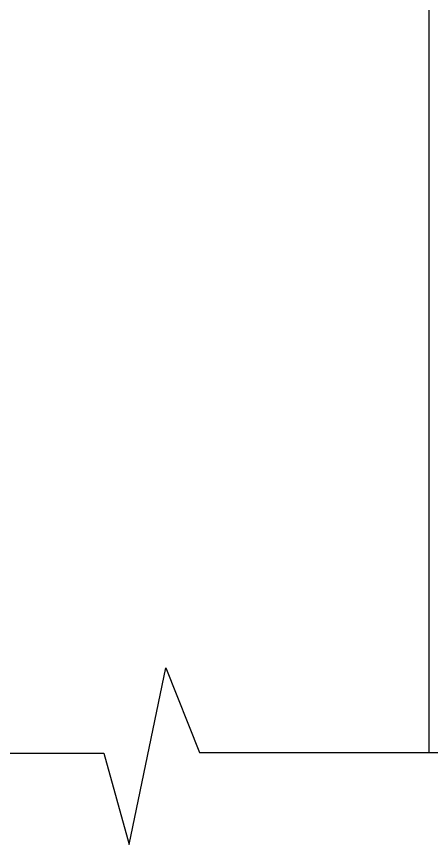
# Model space of a CAD drawing. Extents: x 69728788 to 150676229, y 20327566 to 43663798.
# Drawn here: x 75456855 to 75457876, y 20746816 to 20748853 of the extents above; entities that cross this region are included whole.
import ezdxf

# ---------------------------------------------------------------- set-up
doc = ezdxf.new("R2010")
doc.units = 0
doc.header["$LTSCALE"] = 1000
doc.header["$MEASUREMENT"] = 0
doc.layers.get('0').update_dxf_attribs({"linetype": 'CONTINUOUS'})

msp = doc.modelspace()

# ---------------------------------------------------------------- linework, layer by layer
at = {"color": 7, "linetype": 'Continuous'}
for p, q in [((75457869.6, 20750682.5), (75457869.6, 20747039.9)), ((75456360, 20747039.9), (75457070.3, 20747039.9)), ((75457305.5, 20747042.2), (75458015.8, 20747042.2))]:
    msp.add_line(p, q, dxfattribs=at)
at = {"color": 0}
for points in [[(75457132.7, 20746815.6), (75457222.6, 20747250.4)], [(75457222.6, 20747250.4), (75457305.5, 20747042.2)], [(75457070.3, 20747039.9), (75457132.7, 20746815.6)]]:
    msp.add_lwpolyline(points, dxfattribs=at)

doc.saveas('drawing.dxf')
